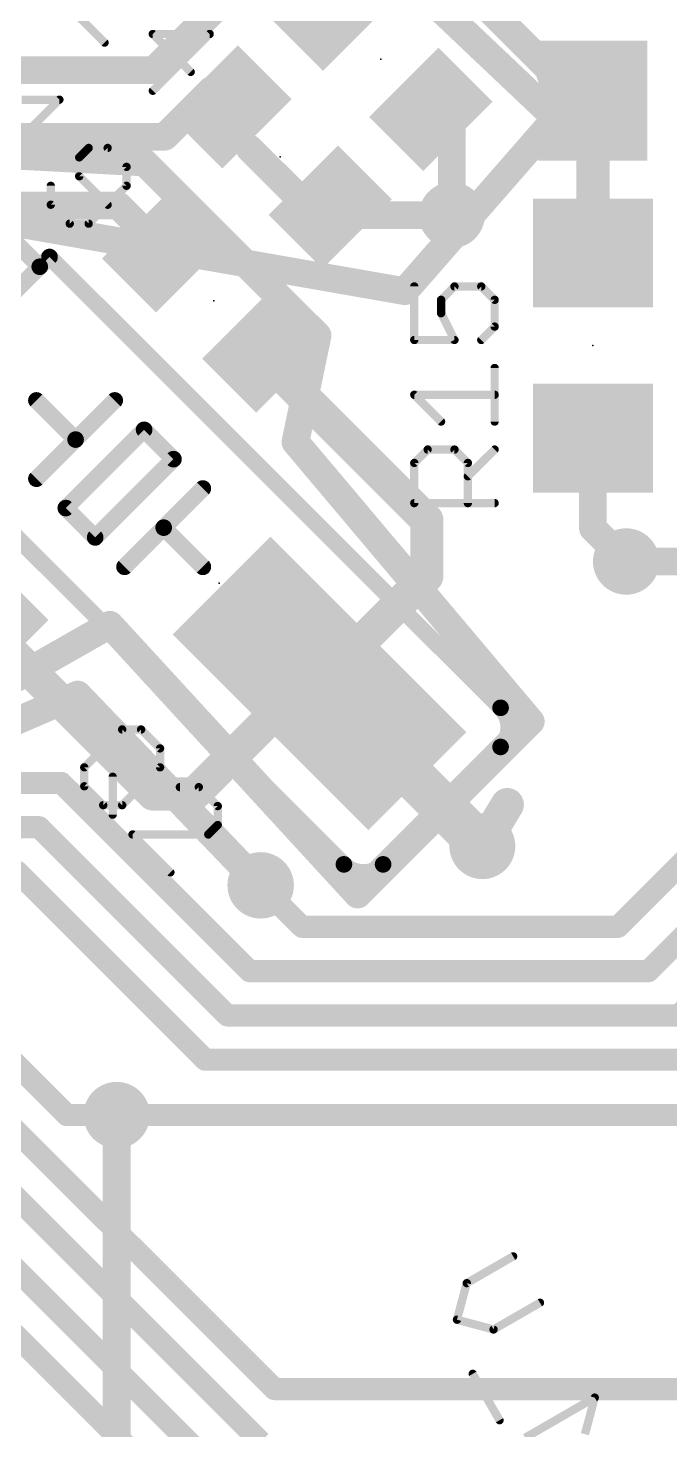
# Model space of a CAD drawing. Extents: x -1.6 to 81.6, y -2 to 51.3.
# Drawn here: x 55.63 to 61.51, y 8.79 to 21.66 of the extents above; entities that cross this region are included whole.
import ezdxf

# ---------------------------------------------------------------- set-up
doc = ezdxf.new("R2010")
doc.units = 0
for name, color, linetype in [('1', 22, 'CONTINUOUS'), ('16', 175, 'CONTINUOUS'), ('18', 82, 'CONTINUOUS'), ('21', 253, 'CONTINUOUS'), ('23', 7, 'CONTINUOUS'), ('25', 253, 'CONTINUOUS')]:
    doc.layers.add(name, color=color, linetype=linetype)

# ---------------------------------------------------------------- blocks, each defined once
blk = doc.blocks.new('RECT')
blk.add_solid([(-0.5, -0.5), (0.5, -0.5), (-0.5, 0.5), (0.5, 0.5)])
blk = doc.blocks.new('ROUNDV')
at = {"const_width": 0.5}
blk.add_lwpolyline([(0, -0.25, 1), (0, 0.25, 1), (0, -0.25)], format="xyb", dxfattribs=at)

msp = doc.modelspace()

# ---------------------------------------------------------------- linework, layer by layer
at = {"layer": '1'}
for points, const_width in [([(58.8264, 22.86), (60.4384, 21.248)], 0.254), ([(56.7784, 21.272), (57.6444, 22.138)], 0.254), ([(55.0901, 21.272), (56.7784, 21.272)], 0.254), ([(60.8076, 20.994), (60.4384, 21.248)], 0.3048), ([(60.4384, 21.248), (60.8076, 20.994)], 0.254), ([(56.88, 20.6624), (57.3062, 21.0886)], 0.254), ([(57.3062, 21.0886), (57.4792, 20.9362)], 0.254), ([(59.3208, 20.914), (59.2088, 21.0608)], 0.3048), ([(59.3208, 20.914), (59.1684, 21.1012)], 0.2032), ([(59.1684, 21.1012), (59.3104, 20.9592)], 0.2032), ([(60.8076, 19.5952), (60.8076, 20.994)], 0.3048), ([(59.3104, 20.9592), (59.5136, 20.756)], 0.254), ([(59.5136, 20.756), (59.5136, 19.9432)], 0.254), ([(54.9813, 20.6624), (56.88, 20.6624)], 0.254), ([(54.8456, 20.0298), (56.4552, 20.0298)], 0.254), ([(56.4552, 20.0298), (56.8696, 19.6154)], 0.254), ([(58.3984, 20.017), (58.4722, 19.9432)], 0.254), ([(58.4722, 19.9432), (59.5136, 19.9432)], 0.254), ([(57.7888, 18.6962), (57.7888, 18.6398)], 0.3048), ([(57.7888, 18.6398), (59.2836, 17.145)], 0.3048), ([(60.8076, 17.0688), (60.8076, 17.8952)], 0.254), ([(59.2836, 17.145), (59.2836, 16.6301)], 0.3048), ([(61.1124, 16.764), (60.8076, 17.0688)], 0.254), ([(59.2836, 16.6301), (58.2992, 15.6458)], 0.3048), ([(55.2488, 16.1562), (56.7746, 14.6304)], 0.3048), ([(59.793, 14.152), (58.2992, 15.6458)], 0.4064), ([(58.2992, 15.7824), (58.2992, 15.6458)], 0.3048), ([(57.15, 14.6304), (58.1654, 15.6458)], 0.3048), ([(58.1654, 15.6458), (58.2992, 15.6458)], 0.3048), ([(51.5112, 15.5448), (57.2516, 9.8044)], 0.2032), ([(50.6476, 15.1384), (57.912, 7.874)], 0.2032), ([(50.3428, 14.8336), (57.8104, 7.366)], 0.2032), ([(55.5244, 14.732), (55.9308, 14.732)], 0.2032), ([(55.9308, 14.732), (57.658, 13.0048)], 0.2032), ([(61.0362, 13.4112), (62.4078, 14.7828)], 0.2032), ([(56.7746, 14.6304), (57.15, 14.6304)], 0.3048), ([(61.3156, 13.0048), (62.865, 14.5542)], 0.2032), ([(57.7596, 8.6868), (52.1208, 14.3256)], 0.2032), ([(55.3212, 14.3256), (55.7276, 14.3256)], 0.2032), ([(55.7276, 14.3256), (57.4548, 12.5984)], 0.2032), ([(61.595, 12.5984), (63.3222, 14.3256)], 0.2032), ([(59.793, 14.152), (59.793, 14.152)], 0.4064), ([(53.4924, 14.1732), (55.9816, 11.684)], 0.2032), ([(55.5244, 13.9192), (57.2516, 12.192)], 0.2032), ([(58.1406, 13.4112), (57.7596, 13.7922)], 0.2032), ([(58.293, 13.4112), (58.1406, 13.4112)], 0.2032), ([(58.293, 13.4112), (61.0362, 13.4112)], 0.2032), ([(57.658, 13.0048), (61.3156, 13.0048)], 0.2032), ([(57.4548, 12.5984), (61.595, 12.5984)], 0.2032), ([(57.2516, 12.192), (61.7982, 12.192)], 0.2032), ([(55.9816, 11.684), (56.2356, 11.684)], 0.2032), ([(56.4388, 11.684), (56.2356, 11.684)], 0.254), ([(56.2356, 11.684), (56.4388, 11.684)], 0.2032), ([(56.4388, 11.684), (61.9252, 11.684)], 0.2032), ([(57.2516, 9.8044), (57.8866, 9.1694)], 0.2032), ([(57.8866, 9.1694), (62.4586, 9.1694)], 0.2032)]:
    msp.add_lwpolyline(points, dxfattribs=dict(at, const_width=const_width))
for points, const_width in [([(56.7335, 21.3169, 1), (56.8233, 21.2271)], 0.127), ([(56.7784, 21.2085, 1), (56.7784, 21.3355)], 0.127), ([(60.4816, 21.3108, 1), (60.3952, 21.1852)], 0.1524), ([(60.4744, 21.3003, 1), (60.4024, 21.1957)], 0.127), ([(60.3935, 21.2031, 1), (60.4833, 21.2929)], 0.127), ([(57.3482, 21.1363, 1), (57.2642, 21.041)], 0.127), ([(57.3511, 21.0437, 1), (57.2613, 21.1335)], 0.127), ([(59.2694, 21.107, 1), (59.1482, 21.0146)], 0.1524), ([(59.2078, 21.1333, 1), (59.129, 21.0691)], 0.1016), ([(59.2043, 21.1371, 1), (59.1325, 21.0653)], 0.1016), ([(60.8838, 20.994, 1), (60.7314, 20.994)], 0.1524), ([(60.7644, 20.9312, 1), (60.8508, 21.0568)], 0.1524), ([(60.7716, 20.9417, 1), (60.8436, 21.0463)], 0.127), ([(57.4372, 20.8886, 1), (57.5212, 20.9839)], 0.127), ([(59.3553, 21.0041, 1), (59.2655, 20.9143)], 0.127), ([(59.2602, 20.8678, 1), (59.3814, 20.9602)], 0.1524), ([(59.2745, 20.9233, 1), (59.3463, 20.9951)], 0.1016), ([(59.2814, 20.8819, 1), (59.3602, 20.946)], 0.1016), ([(59.5771, 20.756, 1), (59.4501, 20.756)], 0.127), ([(59.4687, 20.7111, 1), (59.5585, 20.8009)], 0.127), ([(56.8351, 20.7073, 1), (56.9249, 20.6175)], 0.127), ([(56.88, 20.5989, 1), (56.88, 20.7259)], 0.127), ([(56.5001, 20.0747, 1), (56.4103, 19.9849)], 0.127), ([(56.4552, 19.9663, 1), (56.4552, 20.0933)], 0.127), ([(58.4433, 20.0619, 1), (58.3535, 19.9721)], 0.127), ([(58.4722, 20.0067, 1), (58.4722, 19.8797)], 0.127), ([(59.5136, 19.8797, 1), (59.5136, 20.0067)], 0.127), ([(58.4273, 19.8983, 1), (58.5171, 19.9881)], 0.127), ([(59.4501, 19.9432, 1), (59.5771, 19.9432)], 0.127), ([(56.8247, 19.5705, 1), (56.9145, 19.6603)], 0.127), ([(60.7314, 19.5952, 1), (60.8838, 19.5952)], 0.1524), ([(57.865, 18.6962, 1), (57.7126, 18.6962)], 0.1524), ([(57.8427, 18.6937, 1), (57.7349, 18.5859)], 0.1524), ([(57.7126, 18.6398, 1), (57.865, 18.6398)], 0.1524), ([(60.8711, 17.8952, 1), (60.7441, 17.8952)], 0.127), ([(59.3598, 17.145, 1), (59.2074, 17.145)], 0.1524), ([(59.2297, 17.0911, 1), (59.3375, 17.1989)], 0.1524), ([(60.8525, 17.1137, 1), (60.7627, 17.0239)], 0.127), ([(60.7441, 17.0688, 1), (60.8711, 17.0688)], 0.127), ([(61.0675, 16.7191, 1), (61.1573, 16.8089)], 0.127), ([(59.3375, 16.5762, 1), (59.2297, 16.684)], 0.1524), ([(59.2074, 16.6301, 1), (59.3598, 16.6301)], 0.1524), ([(58.3711, 15.7176, 1), (58.2274, 15.5739)], 0.2032), ([(58.3754, 15.7824, 1), (58.223, 15.7824)], 0.1524), ([(58.1654, 15.722, 1), (58.1654, 15.5696)], 0.1524), ([(58.2192, 15.5919, 1), (58.1115, 15.6996)], 0.1524), ([(58.223, 15.6458, 1), (58.3754, 15.6458)], 0.1524), ([(58.2454, 15.6996, 1), (58.3531, 15.5919)], 0.1524), ([(58.2992, 15.5696, 1), (58.2992, 15.722)], 0.1524), ([(55.9667, 14.7679, 1), (55.8949, 14.6961)], 0.1016), ([(55.9308, 14.6812, 1), (55.9308, 14.7828)], 0.1016), ([(56.7746, 14.7066, 1), (56.7746, 14.5542)], 0.1524), ([(56.7207, 14.5765, 1), (56.8285, 14.6843)], 0.1524), ([(57.0961, 14.6843, 1), (57.2039, 14.5765)], 0.1524), ([(57.15, 14.5542, 1), (57.15, 14.7066)], 0.1524), ([(55.7635, 14.3615, 1), (55.6917, 14.2897)], 0.1016), ([(55.7276, 14.2748, 1), (55.7276, 14.3764)], 0.1016), ([(59.793, 14.2536, 1), (59.793, 14.0504)], 0.2032), ([(59.7212, 14.0802, 1), (59.8648, 14.2238)], 0.2032), ([(59.793, 14.0504, 1), (59.793, 14.2536)], 0.2032), ([(55.5244, 13.8684, 1), (55.5244, 13.97)], 0.1016), ([(57.7955, 13.8281, 1), (57.7237, 13.7563)], 0.1016), ([(58.1406, 13.462, 1), (58.1406, 13.3604)], 0.1016), ([(58.293, 13.462, 1), (58.293, 13.3604)], 0.1016), ([(58.293, 13.3604, 1), (58.293, 13.462)], 0.1016), ([(61.0362, 13.3604, 1), (61.0362, 13.462)], 0.1016), ([(58.1047, 13.3753, 1), (58.1765, 13.4471)], 0.1016), ([(61.0003, 13.4471, 1), (61.0721, 13.3753)], 0.1016), ([(57.658, 13.0556, 1), (57.658, 12.954)], 0.1016), ([(57.6221, 12.9689, 1), (57.6939, 13.0407)], 0.1016), ([(61.2797, 13.0407, 1), (61.3515, 12.9689)], 0.1016), ([(61.3156, 12.954, 1), (61.3156, 13.0556)], 0.1016), ([(57.4548, 12.6492, 1), (57.4548, 12.5476)], 0.1016), ([(57.4189, 12.5625, 1), (57.4907, 12.6343)], 0.1016), ([(61.5591, 12.6343, 1), (61.6309, 12.5625)], 0.1016), ([(57.2516, 12.2428, 1), (57.2516, 12.1412)], 0.1016), ([(57.2157, 12.1561, 1), (57.2875, 12.2279)], 0.1016), ([(55.9816, 11.7348, 1), (55.9816, 11.6332)], 0.1016), ([(55.9457, 11.6481, 1), (56.0175, 11.7199)], 0.1016), ([(56.2356, 11.7475, 1), (56.2356, 11.6205)], 0.127), ([(56.2356, 11.7348, 1), (56.2356, 11.6332)], 0.1016), ([(56.2356, 11.6332, 1), (56.2356, 11.7348)], 0.1016), ([(56.4388, 11.7348, 1), (56.4388, 11.6332)], 0.1016), ([(56.4388, 11.6205, 1), (56.4388, 11.7475)], 0.127), ([(56.4388, 11.6332, 1), (56.4388, 11.7348)], 0.1016), ([(57.2875, 9.8403, 1), (57.2157, 9.7685)], 0.1016), ([(57.2157, 9.7685, 1), (57.2875, 9.8403)], 0.1016), ([(57.8866, 9.2202, 1), (57.8866, 9.1186)], 0.1016), ([(57.8507, 9.1335, 1), (57.9225, 9.2053)], 0.1016)]:
    msp.add_lwpolyline(points, format="xyb", dxfattribs=dict(at, const_width=const_width))
at = {"layer": '16'}
for points, const_width in [([(54.4336, 26.5472), (60.4661, 20.8322)], 0.254), ([(60.4661, 20.8322), (59.0818, 19.2447)], 0.254), ([(55.0178, 20.5147), (56.6942, 20.4258)], 0.254), ([(57.6594, 20.5528), (58.269, 19.9432)], 0.254), ([(59.0818, 19.2447), (52.6175, 20.375)], 0.254), ([(56.6942, 20.4258), (58.2817, 18.8383)], 0.254), ([(58.269, 19.9432), (59.5136, 19.9432)], 0.254), ([(58.2817, 18.8383), (58.0785, 17.8604)], 0.254), ([(58.0785, 17.8604), (60.2375, 15.295)], 0.254), ([(62.6364, 16.764), (61.1124, 16.764)], 0.254), ([(56.3767, 16.184), (55.1067, 15.4601)], 0.254), ([(58.65, 13.7075), (56.3767, 16.184)], 0.254), ([(55.0222, 15.0861), (56.0817, 15.5433)], 0.254), ([(56.0817, 15.5433), (57.7596, 13.7922)], 0.254), ([(60.2375, 15.295), (58.65, 13.7075)], 0.254), ([(59.793, 14.152), (60.0216, 14.533)], 0.3048), ([(56.4388, 7.7724), (56.4388, 11.684)], 0.254)]:
    msp.add_lwpolyline(points, dxfattribs=dict(at, const_width=const_width))
for points, const_width in [([(60.514, 20.7905, 1), (60.4182, 20.8739)], 0.127), ([(60.4224, 20.7861, 1), (60.5098, 20.8783)], 0.127), ([(57.7043, 20.5977, 1), (57.6145, 20.5079)], 0.127), ([(56.7391, 20.4707, 1), (56.6493, 20.3809)], 0.127), ([(56.6908, 20.3624, 1), (56.6976, 20.4892)], 0.127), ([(58.269, 20.0067, 1), (58.269, 19.8797)], 0.127), ([(59.5136, 19.8797, 1), (59.5136, 20.0067)], 0.127), ([(58.2241, 19.8983, 1), (58.3139, 19.9881)], 0.127), ([(59.0339, 19.2864, 1), (59.1297, 19.203)], 0.127), ([(59.0709, 19.1821, 1), (59.0927, 19.3073)], 0.127), ([(58.3439, 18.8254, 1), (58.2195, 18.8512)], 0.127), ([(58.2368, 18.7934, 1), (58.3266, 18.8832)], 0.127), ([(58.1271, 17.9013, 1), (58.0299, 17.8195)], 0.127), ([(58.0163, 17.8733, 1), (58.1407, 17.8475)], 0.127), ([(61.1124, 16.8275, 1), (61.1124, 16.7005)], 0.127), ([(56.4235, 16.2269, 1), (56.3299, 16.1411)], 0.127), ([(56.4081, 16.1288, 1), (56.3453, 16.2392)], 0.127), ([(56.1275, 15.5872, 1), (56.0359, 15.4994)], 0.127), ([(56.1069, 15.485, 1), (56.0565, 15.6016)], 0.127), ([(60.1889, 15.2541, 1), (60.2861, 15.3359)], 0.127), ([(60.2824, 15.2501, 1), (60.1926, 15.3399)], 0.127), ([(60.0869, 14.4938, 1), (59.9563, 14.5722)], 0.1524), ([(59.7277, 14.1912, 1), (59.8583, 14.1128)], 0.1524), ([(57.7138, 13.7483, 1), (57.8054, 13.8361)], 0.127), ([(58.6051, 13.7524, 1), (58.6949, 13.6626)], 0.127), ([(58.6032, 13.6646, 1), (58.6968, 13.7504)], 0.127), ([(56.5023, 11.684, 1), (56.3753, 11.684)], 0.127)]:
    msp.add_lwpolyline(points, format="xyb", dxfattribs=dict(at, const_width=const_width))
at = {"layer": '21', "const_width": 0.1524}
for points in [[(55.4637, 19.7385), (55.7331, 19.4691)], [(55.823, 19.5589), (55.7331, 19.4691)], [(55.823, 19.5589), (59.9602, 15.4216)], [(54.4759, 18.2119), (55.7331, 19.4691)], [(56.062, 17.883), (55.7027, 18.2423)], [(56.062, 17.883), (56.4212, 18.2423)], [(54.3861, 18.122), (58.5234, 13.9848)], [(55.9721, 17.2544), (56.6906, 17.9728)], [(56.96, 17.7034), (56.6906, 17.9728)], [(55.7027, 17.5238), (56.062, 17.883)], [(56.96, 17.7034), (56.2416, 16.985)], [(56.8702, 17.0748), (57.2294, 17.434)], [(55.9721, 17.2544), (56.2416, 16.985)], [(56.511, 16.7156), (56.8702, 17.0748)], [(56.8702, 17.0748), (57.2294, 16.7156)], [(59.9602, 15.0624), (58.8826, 13.9848)]]:
    msp.add_lwpolyline(points, dxfattribs=at)
at = {"layer": '21'}
for points, const_width in [([(55.8499, 19.5858, 1), (55.796, 19.5319)], 0.0762), ([(55.8499, 19.5319, 1), (55.796, 19.5858)], 0.0762), ([(55.7062, 19.496, 1), (55.7601, 19.4421)], 0.0762), ([(55.7601, 19.4421, 1), (55.7062, 19.496)], 0.0762), ([(55.7062, 19.4421, 1), (55.7601, 19.496)], 0.0762), ([(55.7297, 18.2692, 1), (55.6758, 18.2153)], 0.0762), ([(56.4481, 18.2153, 1), (56.3942, 18.2692)], 0.0762), ([(56.7175, 17.9998, 1), (56.6636, 17.9459)], 0.0762), ([(56.7175, 17.9459, 1), (56.6636, 17.9998)], 0.0762), ([(56.035, 17.91, 1), (56.0889, 17.8561)], 0.0762), ([(56.0889, 17.8561, 1), (56.035, 17.91)], 0.0762), ([(56.035, 17.8561, 1), (56.0889, 17.91)], 0.0762), ([(56.9869, 17.6765, 1), (56.933, 17.7304)], 0.0762), ([(56.933, 17.6765, 1), (56.9869, 17.7304)], 0.0762), ([(55.6758, 17.5508, 1), (55.7297, 17.4969)], 0.0762), ([(57.2563, 17.4071, 1), (57.2024, 17.461)], 0.0762), ([(55.9991, 17.2814, 1), (55.9452, 17.2275)], 0.0762), ([(55.9452, 17.2814, 1), (55.9991, 17.2275)], 0.0762), ([(56.8971, 17.1018, 1), (56.8432, 17.0479)], 0.0762), ([(56.8432, 17.1018, 1), (56.8971, 17.0479)], 0.0762), ([(56.8971, 17.0479, 1), (56.8432, 17.1018)], 0.0762), ([(56.2146, 17.012, 1), (56.2685, 16.9581)], 0.0762), ([(56.2146, 16.9581, 1), (56.2685, 17.012)], 0.0762), ([(56.484, 16.7426, 1), (56.5379, 16.6887)], 0.0762), ([(57.2024, 16.6887, 1), (57.2563, 16.7426)], 0.0762), ([(59.9602, 15.0624, 0.4142), (59.9602, 15.4216)], 0.1524), ([(59.9872, 15.4485, 1), (59.9333, 15.3947)], 0.0762), ([(59.9333, 15.3947, 1), (59.9872, 15.4485)], 0.0762), ([(59.9333, 15.0893, 1), (59.9872, 15.0355)], 0.0762), ([(59.9872, 15.0355, 1), (59.9333, 15.0893)], 0.0762), ([(58.5503, 14.0117, 1), (58.4964, 13.9578)], 0.0762), ([(58.5234, 13.9848, 0.4142), (58.8826, 13.9848)], 0.1524), ([(58.4964, 13.9578, 1), (58.5503, 14.0117)], 0.0762), ([(58.8557, 14.0117, 1), (58.9095, 13.9578)], 0.0762), ([(58.9095, 13.9578, 1), (58.8557, 14.0117)], 0.0762)]:
    msp.add_lwpolyline(points, format="xyb", dxfattribs=dict(at, const_width=const_width))
at = {"layer": '23'}
for p in [(58.8612, 21.3736), (57.9388, 20.4766), (57.3292, 19.1558), (60.8076, 18.7452), (57.38, 16.565)]:
    msp.add_point(p, dxfattribs=at)
at = {"layer": '25', "const_width": 0.0762}
for points in [[(55.9805, 21.8736), (56.328, 21.5261)], [(56.7703, 21.0837), (57.2916, 21.605)], [(57.2916, 21.605), (56.7703, 21.605)], [(56.7703, 21.605), (57.1179, 21.2575)], [(55.9136, 21.0019), (55.3923, 20.4806)], [(55.566, 21.0019), (55.9136, 21.0019)], [(56.1821, 20.5596), (56.0952, 20.4727)], [(56.3559, 20.5596), (56.1821, 20.5596)], [(56.5296, 20.3858), (56.3559, 20.5596)], [(56.0952, 20.4727), (56.0952, 20.2989)], [(56.0952, 20.2989), (56.3559, 20.0383)], [(56.5296, 20.2121), (56.5296, 20.3858)], [(55.8346, 20.2121), (55.8346, 20.0383)], [(56.1821, 19.8645), (56.5296, 20.2121)], [(55.8346, 20.0383), (56.0083, 19.8645)], [(56.0083, 19.8645), (56.1821, 19.8645)], [(59.1687, 19.2884), (59.1687, 18.7969)], [(59.4144, 19.1655), (59.5373, 19.2884)], [(59.5373, 19.2884), (59.783, 19.2884)], [(59.783, 19.2884), (59.9059, 19.1655)], [(59.4144, 19.0426), (59.4144, 19.1655)], [(59.9059, 19.1655), (59.9059, 18.9198)], [(59.5373, 18.7969), (59.4144, 19.0426)], [(59.9059, 18.9198), (59.783, 18.7969)], [(59.1687, 18.7969), (59.5373, 18.7969)], [(59.9059, 18.0485), (59.9059, 18.54)], [(59.4144, 18.0485), (59.1687, 18.2942)], [(59.1687, 18.2942), (59.9059, 18.2942)], [(59.1687, 17.6687), (59.2915, 17.7915)], [(59.2915, 17.7915), (59.5373, 17.7915)], [(59.5373, 17.7915), (59.6602, 17.6687)], [(59.6602, 17.5458), (59.9059, 17.7915)], [(59.1687, 17.3001), (59.1687, 17.6687)], [(59.6602, 17.6687), (59.6602, 17.3001)], [(59.9059, 17.3001), (59.1687, 17.3001)], [(56.1418, 14.8752), (56.4893, 15.2228)], [(56.4893, 15.2228), (56.6631, 15.2228)], [(56.6631, 15.2228), (56.8368, 15.049)], [(56.8368, 15.049), (56.8368, 14.8752)], [(56.1418, 14.7015), (56.1418, 14.8752)], [(56.4024, 14.7884), (56.4024, 14.4408)], [(56.8368, 14.8752), (56.4893, 14.5277)], [(56.3155, 14.5277), (56.1418, 14.7015)], [(57.1923, 14.6936), (57.0185, 14.6936)], [(57.366, 14.5198), (57.1923, 14.6936)], [(56.4893, 14.5277), (56.3155, 14.5277)], [(57.366, 14.346), (57.366, 14.5198)], [(56.9316, 13.9116), (56.5841, 14.2591)], [(56.5841, 14.2591), (57.2792, 14.2591)], [(57.2792, 14.2591), (57.366, 14.346)], [(60.0757, 10.3877), (59.6501, 10.1419)], [(59.6501, 10.1419), (59.5601, 9.8062)], [(59.8958, 9.7163), (60.3214, 9.962)], [(59.5601, 9.8062), (59.8958, 9.7163)], [(59.705, 9.3095), (59.9508, 8.8838)], [(60.1857, 8.7228), (60.8241, 9.0914)], [(60.8241, 9.0914), (60.7342, 8.7557)]]:
    msp.add_lwpolyline(points, dxfattribs=at)
at = {"layer": '25', "const_width": 0.0381}
for points in [[(56.7703, 21.6241, 1), (56.7703, 21.586)], [(56.7838, 21.6185, 1), (56.7569, 21.5916)], [(57.3051, 21.5916, 1), (57.2782, 21.6185)], [(57.2916, 21.586, 1), (57.2916, 21.6241)], [(56.3146, 21.5126, 1), (56.3415, 21.5395)], [(57.1044, 21.244, 1), (57.1313, 21.271)], [(56.7569, 21.0972, 1), (56.7838, 21.0703)], [(55.927, 20.9884, 1), (55.9001, 21.0154)], [(55.9136, 20.9829, 1), (55.9136, 21.021)], [(56.1821, 20.5786, 1), (56.1821, 20.5405)], [(56.1956, 20.5461, 1), (56.1686, 20.5731)], [(56.3693, 20.5731, 1), (56.3424, 20.5461)], [(56.3559, 20.5405, 1), (56.3559, 20.5786)], [(56.0818, 20.4862, 1), (56.1087, 20.4592)], [(56.1143, 20.4727, 1), (56.0762, 20.4727)], [(56.1087, 20.3124, 1), (56.0818, 20.2855)], [(56.5487, 20.3858, 1), (56.5106, 20.3858)], [(56.5162, 20.3724, 1), (56.5431, 20.3993)], [(55.8536, 20.2121, 1), (55.8155, 20.2121)], [(56.0762, 20.2989, 1), (56.1143, 20.2989)], [(56.5106, 20.2121, 1), (56.5487, 20.2121)], [(56.5431, 20.1986, 1), (56.5162, 20.2255)], [(55.8481, 20.0518, 1), (55.8211, 20.0248)], [(56.3424, 20.0248, 1), (56.3693, 20.0518)], [(55.8155, 20.0383, 1), (55.8536, 20.0383)], [(56.0083, 19.8836, 1), (56.0083, 19.8455)], [(55.9949, 19.8511, 1), (56.0218, 19.878)], [(56.1686, 19.878, 1), (56.1956, 19.8511)], [(56.1821, 19.8455, 1), (56.1821, 19.8836)], [(59.1877, 19.2884, 1), (59.1496, 19.2884)], [(59.5373, 19.3074, 1), (59.5373, 19.2693)], [(59.5508, 19.2749, 1), (59.5238, 19.3018)], [(59.7965, 19.3018, 1), (59.7696, 19.2749)], [(59.783, 19.2693, 1), (59.783, 19.3074)], [(59.4009, 19.179, 1), (59.4279, 19.152)], [(59.4335, 19.1655, 1), (59.3954, 19.1655)], [(59.925, 19.1655, 1), (59.8869, 19.1655)], [(59.8924, 19.152, 1), (59.9194, 19.179)], [(59.4315, 19.0511, 1), (59.3974, 19.0341)], [(59.3954, 19.0426, 1), (59.4335, 19.0426)], [(59.8869, 18.9198, 1), (59.925, 18.9198)], [(59.9194, 18.9063, 1), (59.8924, 18.9332)], [(59.1496, 18.7969, 1), (59.1877, 18.7969)], [(59.1687, 18.8159, 1), (59.1687, 18.7778)], [(59.5202, 18.7884, 1), (59.5543, 18.8054)], [(59.5373, 18.7778, 1), (59.5373, 18.8159)], [(59.7696, 18.8104, 1), (59.7965, 18.7834)], [(59.925, 18.54, 1), (59.8869, 18.54)], [(59.1821, 18.3077, 1), (59.1552, 18.2807)], [(59.1687, 18.3133, 1), (59.1687, 18.2752)], [(59.9059, 18.2752, 1), (59.9059, 18.3133)], [(59.4009, 18.035, 1), (59.4279, 18.0619)], [(59.8869, 18.0485, 1), (59.925, 18.0485)], [(59.2915, 17.8106, 1), (59.2915, 17.7725)], [(59.305, 17.7781, 1), (59.2781, 17.805)], [(59.5508, 17.805, 1), (59.5238, 17.7781)], [(59.5373, 17.7725, 1), (59.5373, 17.8106)], [(59.9194, 17.7781, 1), (59.8924, 17.805)], [(59.1877, 17.6687, 1), (59.1496, 17.6687)], [(59.1552, 17.6821, 1), (59.1821, 17.6552)], [(59.6792, 17.6687, 1), (59.6411, 17.6687)], [(59.6467, 17.6552, 1), (59.6736, 17.6821)], [(59.6467, 17.5593, 1), (59.6736, 17.5323)], [(59.1496, 17.3001, 1), (59.1877, 17.3001)], [(59.1687, 17.3191, 1), (59.1687, 17.281)], [(59.6411, 17.3001, 1), (59.6792, 17.3001)], [(59.9059, 17.281, 1), (59.9059, 17.3191)], [(56.4893, 15.2418, 1), (56.4893, 15.2037)], [(56.5028, 15.2093, 1), (56.4758, 15.2362)], [(56.6765, 15.2362, 1), (56.6496, 15.2093)], [(56.6631, 15.2037, 1), (56.6631, 15.2418)], [(56.8559, 15.049, 1), (56.8178, 15.049)], [(56.8234, 15.0355, 1), (56.8503, 15.0625)], [(56.1608, 14.8752, 1), (56.1227, 14.8752)], [(56.1283, 14.8887, 1), (56.1552, 14.8618)], [(56.4215, 14.7884, 1), (56.3834, 14.7884)], [(56.8178, 14.8752, 1), (56.8559, 14.8752)], [(56.8503, 14.8618, 1), (56.8234, 14.8887)], [(56.1552, 14.7149, 1), (56.1283, 14.688)], [(56.1227, 14.7015, 1), (56.1608, 14.7015)], [(57.0185, 14.7126, 1), (57.0185, 14.6745)], [(57.2057, 14.707, 1), (57.1788, 14.6801)], [(57.1923, 14.6745, 1), (57.1923, 14.7126)], [(56.3155, 14.5468, 1), (56.3155, 14.5087)], [(56.3021, 14.5142, 1), (56.329, 14.5412)], [(56.4758, 14.5412, 1), (56.5028, 14.5142)], [(56.4893, 14.5087, 1), (56.4893, 14.5468)], [(57.3851, 14.5198, 1), (57.347, 14.5198)], [(57.3526, 14.5063, 1), (57.3795, 14.5333)], [(56.3834, 14.4408, 1), (56.4215, 14.4408)], [(56.5976, 14.2726, 1), (56.5706, 14.2457)], [(56.5841, 14.2782, 1), (56.5841, 14.2401)], [(57.2657, 14.2726, 1), (57.2926, 14.2457)], [(57.2792, 14.2401, 1), (57.2792, 14.2782)], [(57.347, 14.346, 1), (57.3851, 14.346)], [(57.3795, 14.3326, 1), (57.3526, 14.3595)], [(56.9181, 13.8981, 1), (56.9451, 13.9251)], [(60.0852, 10.3712, 1), (60.0662, 10.4042)], [(59.6405, 10.1584, 1), (59.6596, 10.1254)], [(59.6685, 10.137, 1), (59.6317, 10.1469)], [(60.331, 9.9455, 1), (60.3119, 9.9785)], [(59.565, 9.8246, 1), (59.5552, 9.7878)], [(59.5417, 9.8112, 1), (59.5785, 9.8013)], [(59.8863, 9.7328, 1), (59.9053, 9.6998)], [(59.8909, 9.6979, 1), (59.9007, 9.7347)], [(59.7215, 9.319, 1), (59.6885, 9.2999)], [(60.8425, 9.0864, 1), (60.8057, 9.0963)], [(60.8336, 9.0749, 1), (60.8146, 9.1079)], [(59.9343, 8.8743, 1), (59.9673, 8.8934)]]:
    msp.add_lwpolyline(points, format="xyb", dxfattribs=at)

# ---------------------------------------------------------------- block references
at = {"layer": '1'}
for p, xscale, yscale, rotation in [((58.4016, 21.8332), 0.7, 0.9, 315), ((57.4792, 20.9362), 0.7, 0.9, 315), ((59.3208, 20.914), 0.7, 0.9, 315), ((58.3984, 20.017), 0.7, 0.9, 315), ((56.8696, 19.6154), 0.7, 0.9, 135), ((57.7888, 18.6962), 0.7, 0.9, 135), ((58.2992, 15.6458), 2.54, 1.27, 135), ((55.2488, 16.1562), 0.7, 0.9, 135)]:
    msp.add_blockref('RECT', p, dxfattribs=dict(at, xscale=xscale, yscale=yscale, rotation=rotation))
at = {"layer": '1', "xscale": 1.1, "rotation": 270}
msp.add_blockref('RECT', (60.8076, 20.994), dxfattribs=at)
at = {"layer": '1', "yscale": 1.1, "rotation": 270}
for p in [(60.8076, 19.5952), (60.8076, 17.8952)]:
    msp.add_blockref('RECT', p, dxfattribs=at)
at = {"layer": '18'}
for p, xscale, yscale in [((59.5136, 19.9432), 0.6048, 0.6048), ((59.5136, 19.9432), 0.6048, 0.6048), ((61.1124, 16.764), 0.6096, 0.6096), ((61.1124, 16.764), 0.6096, 0.6096), ((59.793, 14.152), 0.6048, 0.6048), ((59.793, 14.152), 0.6048, 0.6048), ((57.7596, 13.7922), 0.6096, 0.6096), ((57.7596, 13.7922), 0.6096, 0.6096), ((56.4388, 11.684), 0.6096, 0.6096), ((56.4388, 11.684), 0.6096, 0.6096)]:
    msp.add_blockref('ROUNDV', p, dxfattribs=dict(at, xscale=xscale, yscale=yscale))

doc.saveas('drawing.dxf')
